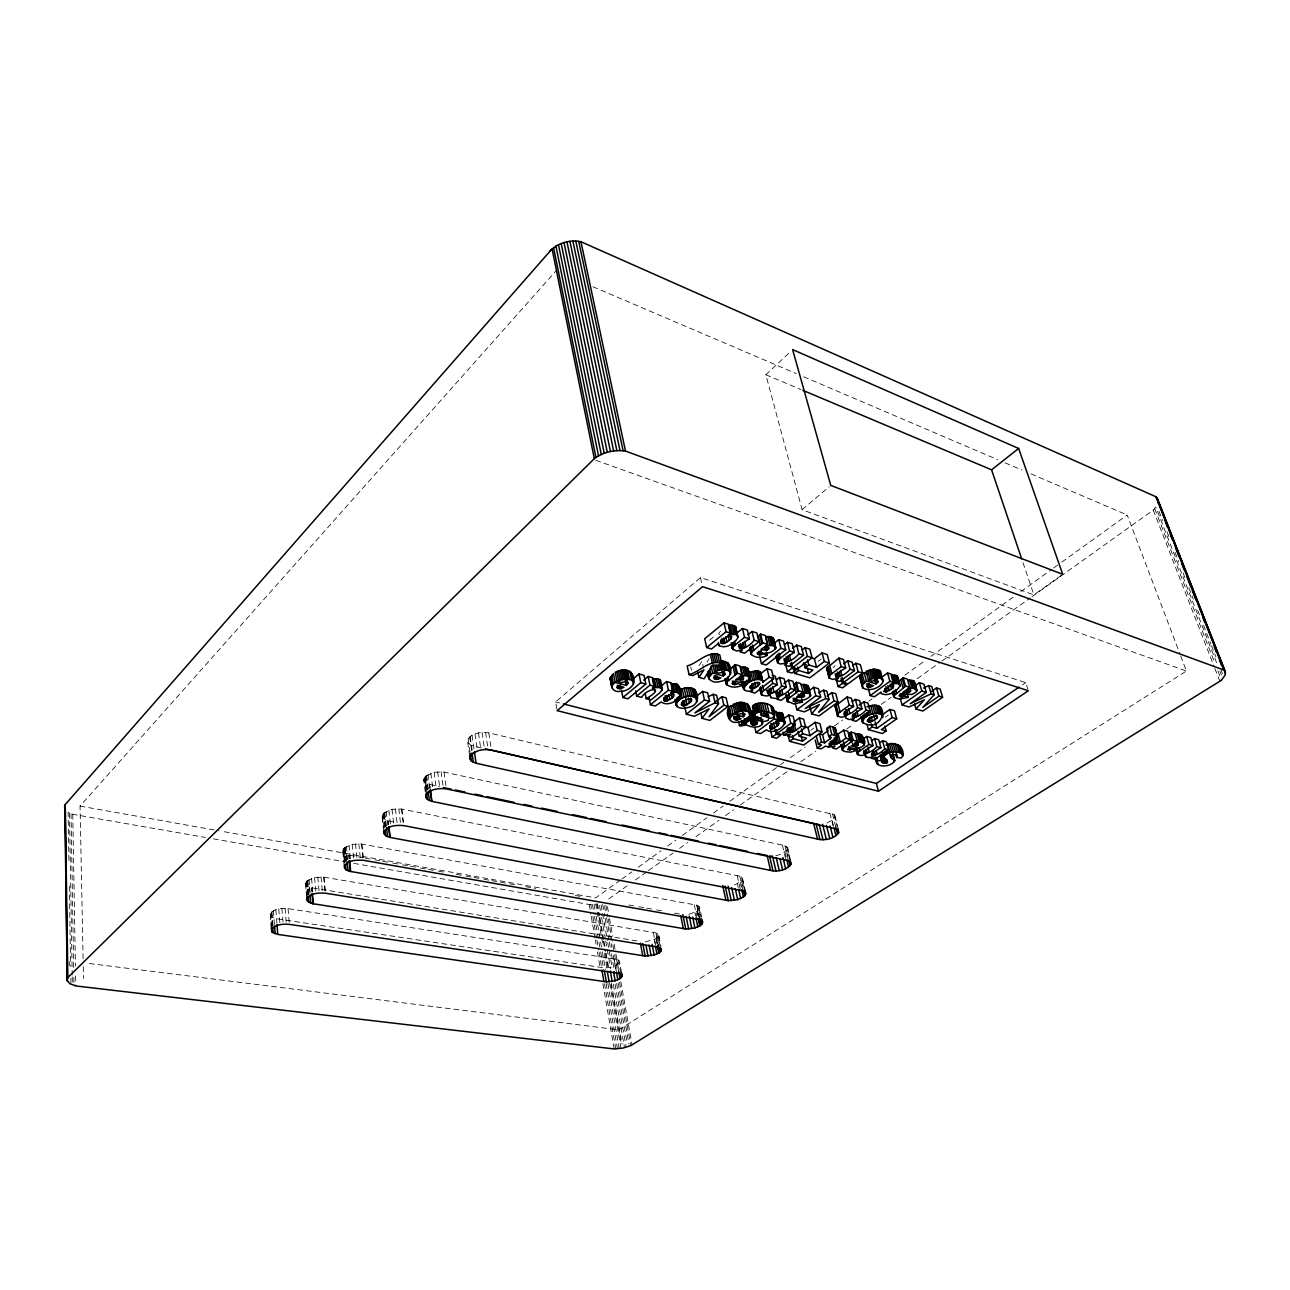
<?xml version="1.0" encoding="UTF-8"?>
<svg xmlns="http://www.w3.org/2000/svg" width="1290" height="1290" viewBox="0 0 1290 1290"><rect width="100%" height="100%" fill="white"/><g stroke="black" fill="none" stroke-linecap="round" stroke-linejoin="round"><path stroke-width="0.75" stroke-dasharray="5 3.75" d="M789.754 858.656L787.593 847.869L784.933 845.676L444.05 772.081L434.117 772.21L424.99 776.709L423.668 779.45L425.587 794.398M469.625 755.827L467.448 740.621C470.656 732.768 481.396 731.672 488.797 732.881L834.146 814.635L834.985 815.973L833.759 819.231L825.971 823.52M271.142 928.59L270.4 913.449C274.56 908.45 282.042 908.096 288.073 908.628L616.572 959.276L619.442 960.953L621.957 974.982M306.714 897.646L305.488 883.666L306.423 881.36L314.55 877.474L324.048 877.2L655.788 932.847L658.626 934.637L661.012 947.102M344.124 865.268L342.689 850.803L343.737 848.385L352.17 844.305L361.877 844.063L696.777 905.177L699.583 907.08L702.55 921.56M383.727 830.841L382.066 816.151L383.243 813.571L392.015 809.282L401.819 809.072L739.783 876.152L742.524 878.2L745.765 892.89M645.355 941.861L656.465 938.572L658.626 934.637M688.876 914.288L697.197 911.224L699.583 907.08M734.494 884.988L741.637 881.086L742.524 878.2M707.049 662.109L709 658.884M775.822 855.786L782.143 853.883L787.545 849.336M699.019 665.688L702.018 661.157L703.582 668.107M833.082 667.607L835.275 665.624M1031.984 596.722L1153.276 510.114L1155.856 507.131L1217.034 663.899M83.108 958.728L80.061 806.089L555.942 270.948M720.513 631.213L718.578 633.471L719.546 634.696M1061.122 575.469L1033.903 594.916L802.106 509.711L765.857 374.745L789.819 352.251M556.828 708.919L555.635 701.953L700.438 577.597L1025.744 682.62L1027.856 689.102M802.106 509.711L829.244 486.685M709.548 640.195L716.031 634.89M818.15 661.335L821.149 659.045M810.797 730.237L813.845 728.028M620.248 880.199L595.722 897.872L220.864 831.147M621.877 879.022L631.697 871.959M638.228 867.235L661.125 850.755M667.672 846.03L675.847 840.145M682.394 835.436L706.92 817.763M713.451 813.055L723.271 805.976M729.818 801.267L778.87 765.921M780.514 764.744L783.772 762.39M790.319 757.682L805.041 747.071M834.469 725.867L842.644 719.981M868.815 701.131L872.088 698.777M904.79 675.218L924.414 661.077M930.961 656.368L1014.359 596.286M1020.906 591.562L1051.979 569.18M1053.608 568.003L1060.154 563.295M1061.783 562.118L1127.202 514.984L1179.979 654.095M627.134 885.843L606.381 900.614M635.341 879.99L646.806 871.798M648.451 870.621L673.041 853.077M679.588 848.385L687.78 842.531M695.987 836.678L718.933 820.295M725.48 815.619L733.671 809.765M740.234 805.073L791.044 768.792M800.88 761.777L815.635 751.231M846.772 728.995L853.335 724.319M881.199 704.421L891.019 697.39M917.255 678.669L940.2 662.27M941.829 661.109L1030.339 597.899M885.279 717.192L888.326 715.031M1022.422 684.861L1025.744 682.62M1180.689 655.981L1186.397 671.026L618.813 1029.839L87.172 963.243M353.734 863.365L589.207 904.483L595.787 904.145L603.043 945.651M305.488 883.666L307.262 886.262L311.503 887.794L640.082 941.41M342.689 850.803L346.413 854.609L362.942 857.769M68.902 860.285L68.128 812.281L72.756 814.28L205.336 837.436M213.253 838.823L343.85 861.639M80.061 806.089L218.881 830.792M364.925 858.124L372.858 859.527M374.842 859.882L380.792 860.946M382.775 861.301L390.709 862.704M392.692 863.058L400.642 864.461M402.625 864.816L408.575 865.88M410.559 866.219L418.492 867.638M420.476 867.993L426.426 869.041M428.409 869.395L436.359 870.798M438.342 871.153L444.292 872.217M456.192 874.33L464.142 875.733M466.125 876.087L472.075 877.152M474.059 877.49L481.992 878.909M483.976 879.264L489.926 880.312M491.909 880.667L507.792 883.489M509.776 883.844L517.709 885.246M525.643 886.649L535.576 888.423M575.259 895.454L581.21 896.518M628.827 904.967L636.776 906.386M638.76 906.725L644.71 907.789M646.693 908.144L654.627 909.547M656.61 909.901L662.56 910.966M674.476 913.078L680.427 914.126M382.066 816.151L385.71 820.214L396.127 822.472M423.668 779.45L424.007 781.143L427.232 783.82L439.519 786.707M481.412 747.99L470.898 745.298L467.722 742.411L467.448 740.621M555.635 701.953L559.521 702.953M595.787 460.288L1186.397 671.026M765.857 374.745L801.009 389.548M592.916 286.735L796.269 373.616M803.67 376.777L997.783 459.708M1005.184 462.868L1021.825 469.979M1031.065 473.914L1127.202 514.984M270.094 914.836L271.932 917.271L276.528 918.754L601.462 967.468C607.622 968.338 615.943 967.726 619.651 962.13L619.442 960.953M1158.984 511.243L1162.645 520.579M1167.015 531.786L1169.208 537.382M1175.045 552.33L1178.689 561.666M1183.075 572.873L1185.252 578.468M1188.912 587.805L1193.282 599.012M1197.668 610.218L1199.845 615.814M1203.505 625.15L1210.794 643.823M1211.536 645.693L1215.906 656.9M1221.017 669.978L1222.468 673.702M1219.953 671.364L1221.404 675.089M1154.679 508.631L1214.986 663.431M1217.905 670.897L1221.533 680.217M1153.276 510.114L1214.164 666.672M1214.89 668.543L1219.969 681.588M1022.986 562.698L1033.903 594.916M834.985 815.973L838.355 829.244M834.146 814.635L837.033 826.019M832.389 813.651L836.243 828.841M832.147 820.569L833.566 826.229M829.873 813.087L833.227 826.39M787.593 847.869L790.689 860.914M786.707 846.611L790.238 861.543M786.545 850.916L788.303 858.366M784.933 845.676L788.013 858.769M785.029 852.206L786.336 857.786M782.417 845.16L785.933 860.14M700.438 577.597L702.099 584.87M742.54 879.587L744.959 890.6M741.573 877.023L744.814 891.729M741.637 881.086L743.25 888.423M739.783 876.152L743.024 890.89M740.202 882.295L741.411 887.794M737.283 875.684L740.524 890.423M690.747 666.93L691.505 670.397M737.445 883.908L738.235 887.568M698.583 905.983L701.567 920.463M698.841 909.821L700.325 917.045M696.955 905.257L699.938 919.754M696.777 905.177L699.76 919.673M697.487 910.982L698.97 918.19M697.197 911.224L698.293 916.642M696.777 911.466L697.503 915.062M694.294 904.742L697.261 919.27M694.842 912.514L695.584 916.11M658.771 935.879L660.141 943.006M657.61 933.589L659.996 946.086M658.029 937.233L659.045 942.571M658.69 947.199L655.965 932.928L658.513 947.134M656.465 938.572L657.481 943.893M656.062 938.781L657.078 944.119M653.321 932.46L656.046 946.747M654.224 939.797L654.885 943.345M618.394 959.97L620.893 974.014M607.429 906.548L609.186 916.432M609.541 918.415L612.718 936.218M614.121 944.119L615.54 952.036M615.894 954.019L618.7 969.838M620.829 981.706L632.1 1045.013M616.572 959.276L619.071 973.337M605.832 905.241L607.945 917.109M608.3 919.077L614.266 952.697M614.621 954.681L617.442 970.499M619.539 982.367L630.794 1045.642M614.121 958.905L616.62 972.999M604.478 905.87L606.219 915.755M606.574 917.738L611.831 947.392M613.234 955.293L616.04 971.112M618.152 982.98L629.004 1044.271M602.656 904.467L604.752 916.335M605.107 918.319L608.944 940.055M609.299 942.039L611.041 951.907M611.396 953.89L614.54 971.676M616.636 983.544L627.117 1042.836M601.108 905L607.38 940.571M607.719 942.538L612.25 968.242M615.04 984.044L626.198 1047.303M599.479 905.435L601.221 915.319M601.575 917.303L605.397 939.039M605.736 941.023L610.605 968.693M613.379 984.496L624.505 1047.738M597.48 903.838L599.544 915.707M599.898 917.674L603.704 939.41M604.059 941.394L605.784 951.278M606.139 953.245L608.912 969.064M611.331 982.899L622.07 1044.174M596.754 903.774L598.818 915.594M599.157 917.561L602.962 939.233M603.301 941.2L605.026 951.053M605.365 953.02L608.122 968.774M610.88 984.544L621.119 1042.965M604.413 953.552L607.187 969.37M609.606 983.206L621.006 1048.431M594.093 904.355L595.819 914.239M596.157 916.223L602.011 949.827M602.349 951.81L605.462 969.596M607.864 983.432L619.232 1048.673M592.416 904.483L594.126 914.368M594.48 916.351L600.318 949.972M600.656 951.956L603.752 969.741M606.155 983.593L617.491 1048.851M590.788 904.532L591.465 908.482M592.836 916.4L596.609 938.169M596.947 940.136L598.657 950.037M599.012 952.004L602.091 969.806M604.494 983.657L615.798 1048.931M589.207 904.483L590.917 914.384M591.255 916.368L595.013 938.136M595.351 940.104L596.044 944.07M597.415 951.988L600.14 967.806M602.881 983.641L614.169 1048.947M488.797 732.881L491.377 750.006M485.572 732.414L488.136 749.554M482.041 732.43L484.572 749.587M478.445 732.946L480.96 750.103M475.026 733.913L477.542 751.07M472.043 735.268L474.526 752.425M470.205 736.558L472.672 753.699M469.689 736.913L472.156 754.053M468.125 738.735L470.028 752.054M444.05 772.081L446.324 788.916M441.083 771.662L443.325 788.513M437.616 771.71L439.858 788.577M434.117 772.21L436.343 789.077M430.828 773.145L433.021 790.012M429.715 784.643L430.183 788.367M429.506 784.562L429.989 788.287M427.957 774.419L430.134 791.286M426.555 775.322L428.731 792.173M426.2 775.645L428.377 792.495M425.716 775.983L427.877 792.834M425.394 776.354L427.554 793.205M424.99 776.709L427.151 793.56M425.216 782.627L426.168 790.077M424.249 777.693L426.409 794.527M401.819 809.072L403.367 821.956M401.577 809.056L403.56 825.616M398.803 808.733L400.771 825.294M395.417 808.798L397.368 825.374M392.015 809.282L393.95 825.874M388.822 810.185L390.741 826.761M388.258 820.956L388.677 824.616M387.968 820.908L388.387 824.552M386.065 811.41L387.968 827.987M384.726 812.249L386.629 828.825M384.388 812.555L386.291 829.115M383.936 812.877L385.823 829.438M383.63 813.232L385.517 829.793M383.243 813.571L385.13 830.131M382.566 814.49L384.243 829.212M382.453 817.715L383.485 826.89M361.877 844.063L363.409 858.527M361.539 844.031L363.264 860.301M358.797 843.741L360.523 860.027M355.492 843.821L357.185 860.124M352.17 844.305L353.847 860.607M349.074 845.16L350.751 861.462M349.042 855.302L349.413 858.898M348.655 855.238L349.026 858.834M346.43 846.321L348.074 862.623M346.413 854.609L346.962 860.011M345.139 847.143L346.784 863.429M344.833 847.417L346.478 863.703M344.382 847.724L346.026 864.01M344.108 848.062L345.752 864.348M344.398 853.577L345.123 860.785M343.737 848.385L345.381 864.655M343.108 849.255L344.736 865.525M343.124 852.287L344.027 861.301M324.048 877.2L325.548 893.196M323.709 877.168L325.209 893.18M321.033 876.91L322.516 892.922M317.775 877.006L319.259 893.035M314.55 877.474L316.002 893.519M311.551 878.313L312.986 894.341M311.89 887.859L312.244 891.842M311.503 887.794L311.858 891.777M308.987 879.425L310.406 895.454M309.278 887.214L309.632 891.196M307.762 880.183L309.181 896.211M307.471 880.457L308.891 896.469M307.036 880.748L308.455 896.76M306.778 881.07L308.197 897.082M306.423 881.36L307.842 897.372M305.843 882.199L307.262 898.195M288.073 908.628L289.363 924.366M285.106 908.37L286.38 924.124M281.913 908.482L283.187 924.253M278.769 908.95L280.011 924.72M275.85 909.74L277.076 925.511M273.383 910.821L274.593 926.575M271.932 911.804L273.141 927.558M271.513 912.078L272.722 927.816M271.271 912.369L272.48 928.123M270.4 913.449L271.448 927.22M83.253 966.678L83.495 978.465M72.756 814.28L75.433 965.984M75.61 975.966L75.788 985.947M71.047 813.7L73.675 967.516M73.852 977.498L73.982 985.495M69.499 813.039L72.192 974.95M72.224 976.949L72.353 984.947M69.321 886.294L70.627 966.323M70.821 978.32L70.918 984.318M69.321 961.598L69.386 965.597"/><path stroke-width="1.5" d="M767.228 655.368C762.487 658.206 754.731 658.4 751.054 653.966L752.199 651.595L762.729 642.823L760.6 634.083L765.293 635.519L767.437 644.242L765.389 646.113C786.481 642.452 769.437 658.577 758.81 651.547L757.214 652.982C756.908 655.626 761.729 654.981 763.18 653.756L767.228 655.368L766.389 651.901M801.59 698.809L802.444 702.163L798.639 700.712L793.124 701.131L794.592 698.745C804.347 705.05 821.053 690.327 800.961 693.746L802.961 692.037L798.558 690.779L796.43 682.329L800.832 683.603L803.38 693.133M631.858 675.17L631.89 673.686C628.375 668.333 620.184 669.671 615.217 672.284L616.926 681.039L621.296 682.507L626.44 681.588L628.069 682.829L626.263 685.377L615.153 682.41C608.461 685.877 613.605 692.682 619.555 691.359C628.762 691.779 638.566 683.474 631.89 673.686M754.844 727.528L756.021 732.494L760.358 733.639L766.47 729.818C772.113 734.494 782.885 728.802 784.981 722.529L782.869 720.9L778.16 720.997L776.145 712.693L781.901 712.999L782.562 715.966M886.085 745.168C894.486 739.75 907.515 748.41 901.533 757.956L896.647 757.504L897.324 755.843C891.664 751.925 887.214 757.407 894.728 760.278C893.196 766.663 874.862 768.824 877.458 760.6L876.603 757.424M791.076 864.252L790.238 861.543L788.464 860.64L446.324 788.916C439.422 788.045 428.667 788.641 425.813 796.269L427.361 799.397L431.876 801.38L770.549 870.395C777.58 871.895 786.674 870.379 791.076 864.252L790.19 860.527M802.444 702.163L793.673 703.921L787.174 701.002L788.335 698.825L798.558 690.779M747.942 634.712L752.006 631.455L756.875 632.938L759.004 641.694L744.556 653.208L740.025 651.853L742.443 649.918L736.461 650.999L732.381 648.709L733.865 646.016L744.54 637.308L749.474 638.808L747.362 630.036L742.443 628.52L737.816 632.277M741.186 720.352L741.96 723.69L743.798 724.238L750.764 719.868L760.729 720.949L762.954 719.901L754.65 716.176L752.65 706.033C757.166 701.228 770.759 702.244 772.259 708.178M738.686 722.255L739.46 725.593L740.637 726.012L746.716 724.948C751.409 727.641 759.359 728.528 762.777 723.513L762.068 721.965L768.147 720.513L768.63 718.175C775.822 719.514 775.919 711.887 772.581 707.097M855.415 734.252C857.382 733.768 863.171 733.8 861.881 737.058M841.257 745.685L842.322 750.151L845.45 751.683L850.707 752.151L856.254 750.457L852.771 749.184L847.595 749.603L849.078 747.442C856.608 750.087 870.702 747.184 862.204 735.945M707.839 672.122C706.469 679.862 713.563 683.797 720.223 681.459C729.189 680.233 734.316 671.251 728.157 663.125L720.465 660.738L722.448 669.397L728.882 670.736L730.688 673.041M838.694 832.695L837.984 829.809L836.243 828.841L491.377 750.006C483.944 748.845 473.204 749.893 469.899 757.73L471.334 761.084L476.058 763.229L817.505 839.081C824.794 840.774 834.114 838.968 838.694 832.695L837.726 828.906M729.463 719.094L733.139 714.047L743.201 716.74L745.136 714.37L743.75 713.225L738.847 714.112L734.929 712.79L732.994 704.356L740.621 702.244L747.926 704.404C755.585 714.837 745.894 722.207 736.332 722.303C727.77 723.755 724.029 709.452 731.204 705.63L734.558 706.533M728.689 664.398L730.527 674.509M882.167 752.07L883.376 757.875C889.923 760.116 887.697 765.583 881.892 762.148L880.635 754.376M1157.904 502.713L1157.92 500.02L1155.937 496.731L580.952 241.746C569.809 239.44 557.361 242.988 549.621 251.453M907.273 694.068L908.208 697.374L904.693 695.939L901.21 696.906L899.049 695.874L900.952 693.988L911.917 694.455L915.997 692.214L916.964 690.36L913.965 681.056L907.628 680.153M748.232 706.936L748.394 705.566M897.195 678.782L896.873 675.654L891.18 675.283L893.535 683.635L898.227 683.555L900.146 685.28C897.405 691.553 887.746 696.987 881.167 693.472L881.022 692.037L874.41 696.793L870.218 695.568L868.396 688.925M697.455 699.857C692.811 692.698 678.185 696.906 676.041 704.727C678.185 709.726 685.716 708.484 689.908 707.017C697.761 705.001 699.486 697.019 695.326 690.311C690.989 685.925 683.458 687.731 678.653 690.505M694.891 693.52L695.326 690.311M916.964 690.36L913.401 688.279L907.628 689.053L909.724 687.344L905.596 686.087L893.567 696.213L895.631 698.132L899.549 699.115L908.208 697.374M854.496 670.623L839.919 681.426L835.743 680.185L838.21 678.363L832.469 679.411L829.035 677.863L826.68 668.123L838.935 658.094L843.45 659.48L845.74 667.962C824.778 679.846 841.741 679.669 849.997 669.252L854.496 670.623L852.19 662.141L847.707 660.77L843.628 663.834M748.974 672.783L757.391 670.816L760.616 672.122L760.761 673.654L767.066 668.752L771.597 670.074L773.694 678.621L754.94 693.053L750.651 691.843L752.683 690.279C747.071 693.327 740.912 689.215 742.234 682.346M773.694 678.621L769.146 677.298L762.825 682.184L760.907 672.832M830.292 741.347L831.131 744.588L828.857 743.975L837.581 736.671L835.227 728.044L832.663 726.802L829.68 726.286L826.696 728.431L828.809 736.59L831.453 737.606L824.6 742.846L821.504 742.024L818.392 744.249L816.328 736.122M1156.84 497.682L1225.097 671.235L1225.258 674.767L1221.533 680.217L630.794 1045.642L622.764 1048.125L614.169 1048.947L75.788 985.947L69.676 983.625L67.112 980.303L65.226 804.557L551.475 249.534M883.376 681.072L879.651 670.478L873.782 669.188L866.025 671.348L868.331 679.749L877.523 677.605L882.005 678.863L883.376 681.072C880.49 688.15 869.654 691.924 862.913 688.038L860.091 676.815L864.106 672.654L867.912 673.815M868.331 679.749L872.024 681.152L876.958 680.265L878.184 681.459L875.958 683.91L866.412 681.056L862.381 685.184L862.913 688.038M759.778 687.828L761.938 695.165L766.599 695.987L770.194 695.1L770.872 697.648L775.435 698.454L778.886 697.551L776.774 699.148L781.063 700.357L795.075 689.779L792.947 681.313L788.529 680.04L783.869 683.587M880.683 674.122L880.699 671.477M709 677.298L712.644 672.993L723.239 675.992L724.964 674.38L723.738 672.187L718.627 673.106L714.499 671.639L712.935 664.705M762.971 681.378L762.68 680.685C756.198 676.944 745.41 682.233 743.83 689.166M861.93 708.919C841.709 720.175 858.027 719.643 865.977 710.081L870.121 711.258L856.028 721.336L852.013 720.223L854.157 718.691L849.191 719.562L845.837 718.175L846.03 716.401L840.919 717.256L837.42 715.853L835.243 706.098L847.062 697.003L851.4 698.261L853.609 706.533C833.34 717.724 849.755 717.498 857.624 707.678L861.93 708.919L859.688 700.663L855.383 699.422L852.271 701.679M882.828 715.773C877.152 710.419 863.929 714.692 862.446 722.255C883.118 735.542 892.874 696.987 866.88 706.92M880.554 707.581L882.586 717.708M678.169 687.441L677.169 684.264L670.994 683.894M649.031 697.874L650.434 704.743L655.191 706.001L661.286 701.921C669.591 708.436 687.07 696.326 678.411 685.587M774.613 715.45C769.711 711.241 759.875 709.468 754.618 714.418L754.65 716.176M659.416 682.862L660.577 680.926L659.561 679.459L652.434 678.927L654.207 687.602L652.288 688.296L654.578 686.425L652.788 677.75L648.177 676.492L643.758 680.136M645.177 693.472L646.226 698.648L651.015 699.922L659.706 692.859L662.367 689.586L660.367 680.136M738.106 637.212C735.026 643.646 724.174 650.225 718.062 644.565L718.046 643.694L711.532 648.983L706.694 647.564L704.711 638.76L724.029 622.876L728.64 624.296L730.704 633.132L728.447 634.97L735.671 634.293L738.106 637.212L735.59 626.634L732.043 625.166L728.431 625.505L730.495 634.341M741.266 681.733L742.072 685.151L738.041 683.635L734.478 684.651L731.994 683.539L733.72 681.555L743.508 682.539L749.554 679.717L750.28 677.782L748.232 669.188L745.652 667.301L740.476 667.124L743.346 679.33L735.735 679.975C736.832 677.75 745.507 675.428 743.346 679.33M773.371 640.308C774.548 636.502 768.227 636.18 765.76 636.744L767.905 645.468M804.557 696.036C804.25 692.73 798.155 695.552 796.623 697.213L803.993 696.584L803.702 692.666M611.815 687.86L610.106 677.976L613.46 673.654L615.153 682.41M750.28 677.782L746.12 675.573L740.041 676.363L742.008 674.573L739.992 665.962L735.348 664.624L737.364 673.251L727.221 681.636L726.157 683.894C729.898 688.086 737.38 687.893 742.072 685.151M858.527 744.927L856.721 743.588L851.061 746.055L857.963 745.427L857.657 741.702M621.474 977.417L621.957 974.982L619.071 973.337L289.363 924.366C283.316 923.866 275.818 924.221 271.61 929.187L271.819 931.832L277.753 934.395L606.3 981.835L615.12 980.803L619.99 978.675L621.474 977.417L620.845 973.918M900.114 749.103L900.549 746.7M660.754 951.456L661.367 948.892L658.513 947.134L325.548 893.196C319.469 892.825 309.261 892.664 306.891 899.646L308.681 902.21L312.922 903.71L645.145 956.035L654.143 954.987L659.19 952.778L660.754 951.456L660.077 947.892M842.096 748.909L853.174 740.234L857.237 741.331L855.286 742.895L860.833 742.153L864.365 744.007M1224.468 670.252L625.489 451.081C614.685 449.452 603.123 452.129 594.319 458.66L67.886 977.578L67.112 980.303M701.808 924.269L702.55 921.56L699.76 919.673L363.603 860.333C357.249 859.817 346.849 859.85 344.301 867.074L346.026 869.799L350.3 871.427L685.748 929.01L694.923 927.962L700.148 925.656L701.808 924.269L700.696 918.851M784.352 644.742L787.464 642.307L792.189 643.758L794.382 652.418L789.641 650.982L780.305 658.239L777.354 662.044L779.934 663.995L787.11 663.189L784.675 665.076L789.029 666.366L803.541 655.191L801.332 646.564L796.639 645.129L792.576 648.29M744.862 895.744L745.765 892.89L743.024 890.89L403.802 825.632C397.175 824.987 386.613 825.261 383.936 832.679L385.581 835.614L389.87 837.371L728.318 900.678L737.687 899.63L743.411 896.953L744.862 895.744L743.653 890.245M883.473 756.843C887.585 751.393 897.695 749.845 902.774 754.634M845.74 667.962L841.225 666.591L830.421 674.767L829.035 677.863M673.461 696.665L674.122 694.713L673.219 694.197L669.268 694.842L664.173 698.906L663.802 700.486L666.978 700.873L671.897 698.1L673.461 696.665L672.735 693.23M698.938 677.363L703.969 669.849L692.649 675.605L689.07 674.606L687.167 665.914C697.729 663.35 708.016 649.983 719.788 654.933L721.771 663.624L718.595 666.188L715.047 665.076L711.935 665.962L704.098 678.814L698.938 677.363L697.777 672.171M730.946 638.921L731.736 636.776L730.817 636.196L726.705 636.873L721.223 641.275L720.739 643.017L724.013 643.468L729.237 640.485L730.946 638.921L730.124 635.389M691.263 701.421C694.117 695.375 681.62 701.083 681.217 704.485L683.732 705.92L687.054 704.743L691.263 701.421L690.521 698.003M708.113 696.842L713.16 694.31L716.627 695.262L718.53 703.76L709.049 716.708L723.851 705.195L728.076 706.34L726.141 697.874L721.932 696.729L716.031 701.341M728.076 706.34L709.935 720.384L702.099 718.32L709.113 708.903L694.326 716.289L686.361 714.192L684.909 707.404M747.523 671.155L748.232 669.188M778.386 724.867L779.192 723.045C767.808 720.884 765.76 736.09 778.386 724.867L777.58 721.545M818.457 692.698L823.601 690.198L826.842 691.15L829.035 699.503L818.537 712.29L834.017 700.922L837.968 702.05L835.775 693.73L831.824 692.585L827.196 696.003M761.003 692.907L772.758 683.378L777.402 684.716L775.306 676.202L772.226 675.315M837.968 702.05L819.005 715.934L811.668 713.886L819.408 704.582L804.363 711.854L796.881 709.79L795.221 703.115M893.325 687.699L893.583 685.28L889.761 685.909L883.537 691.424L886.44 691.811L891.583 689.102L893.325 687.699L892.39 684.361M876.926 718.191C880.473 712.483 867.735 718.143 867.17 721.094L869.25 722.432L874.926 719.756L876.926 718.191L876.039 714.918M923.511 688.07L928.719 685.603L931.767 686.538L934.202 694.762L922.769 707.42L938.894 696.181L942.603 697.31L940.168 689.102L936.459 687.973L931.638 691.359M853.609 706.533L849.271 705.291L838.323 713.37L837.42 715.853M942.603 697.31L922.882 711.032L915.964 709L924.382 699.777L909.095 706.985L902.081 704.921L900.21 698.358M760.294 645.081L758.181 636.341L760.6 634.083M729.882 669.284L735.348 664.624M862.301 739.557L866.719 736.445L870.831 737.574L873.007 745.604L868.896 744.491L858.269 752.006L857.382 754.311L860.672 755.585L865.59 754.763L865.364 756.391L868.557 757.665L873.298 756.811L871.234 758.246L875.055 759.262L888.697 749.861L886.504 741.863L882.57 740.783L879.538 742.895M796.188 692.843L794.076 684.393L796.43 682.329M646.226 698.648C666.865 686.748 647.612 687.086 641.63 697.422L636.647 696.116L635.615 690.908M756.875 724.013C759.729 721.046 752.183 720.917 751.199 723.271L752.376 724.867L755.892 724.593L756.875 724.013L756.085 720.675M898.082 681.733L903.21 677.782L907.338 679.04L910.014 688.441M850.868 742.105L848.723 734.026L851.029 732.139L855.077 733.252L857.56 742.331M758.246 685.732C764.631 679.491 749.877 683.394 749.635 687.796L751.554 689.231L756.166 687.328L758.246 685.732L757.424 682.313M633.084 678.927L639.018 673.977L644.049 675.347L645.806 684.055L627.891 698.825L622.876 697.503L621.522 690.569M622.876 697.503L640.775 682.7L645.806 684.055M636.647 696.116L649.95 685.184L654.578 686.425M706.694 647.564L726.093 631.729L730.704 633.132M660.641 686.409L666.607 681.539L671.139 682.781L672.961 691.408L670.848 693.101L676.299 692.182L680.249 694.181M650.434 704.743L668.43 690.182L672.961 691.408M749.474 638.808C728.431 651.289 746.168 651.45 754.118 640.211L759.004 641.694M696.552 696.165L702.55 691.408L707.694 692.811L709.597 701.341L694.81 712.935L715.063 702.824L718.53 703.76M802.848 390.338L991.575 469.818L1018.632 448.452L1062.718 574.324L830.76 485.411L792.624 349.606L1018.632 448.452M772.791 644.371L778.773 639.647L783.546 641.114L785.723 649.789L766.196 665.027L761.423 663.624L759.746 656.723M686.361 714.192L704.453 699.938L709.597 701.341M761.423 663.624L780.95 648.338L785.723 649.789M794.382 652.418C773.371 664.608 790.738 664.608 798.849 653.756L803.541 655.191M802.283 649.983L805.17 647.741L809.83 649.16L812.055 657.755L797.526 668.881L792.866 667.494L791.576 662.351M776.483 679.83L779.595 677.443L784.191 678.782L786.303 687.264C766.018 698.97 782.917 698.664 790.641 688.505L795.075 689.779M787.416 671.687L791.657 668.43L796.317 669.8L792.076 673.058L787.416 671.687L785.707 664.834M792.866 667.494L807.395 656.352L812.055 657.755M777.402 684.716C757.037 696.342 774.065 696.358 781.692 685.941L786.303 687.264M793.947 670.01L794.801 673.428L798.655 670.494L808.54 673.428L812.926 670.107L805.105 667.769L803.799 662.641M811.249 657.836L814.361 658.787L822.053 652.917L827.164 654.481L829.422 663.028L809.814 677.831L794.801 673.428M805.105 667.769L808.765 664.979L816.586 667.317L824.31 661.48L829.422 663.028M739.46 725.593L741.96 723.69M808.943 690.843L813.651 687.312L818.473 688.715L820.65 697.1L805.17 708.565L825.777 698.567L829.035 699.503M756.021 732.494L774.258 718.853L778.402 719.981L776.37 711.661L772.242 710.516M778.402 719.981L776.274 721.562L778.16 720.997M852.625 665.672L855.851 663.27L860.301 664.64L862.623 673.074L848.03 683.829L843.579 682.507L842.241 677.46M784.256 718.401L788.754 715.047L793.157 716.256L795.221 724.529L781.659 734.51L777.241 733.349L776.435 730.043M796.881 709.79L815.812 695.713L820.65 697.1M838.113 686.554L842.37 683.41L846.82 684.732L842.563 687.86L838.113 686.554L836.339 679.83M843.579 682.507L858.173 671.735L862.623 673.074M772.146 737.106L776.112 734.187L780.531 735.348L776.564 738.267L772.146 737.106L770.565 730.511M777.241 733.349L790.802 723.335L795.221 724.529M783.852 735.348L790.625 734.381L788.109 736.235L792.125 737.283L805.702 727.366L803.622 719.127L799.381 717.966L793.866 722.045L795.898 730.285L794.301 731.349L787.787 732.462L783.852 735.348L783.046 732.059M795.898 730.285L801.445 726.222L805.702 727.366M804.267 726.528L807.943 727.528L815.119 722.287L819.924 723.609L822.02 731.801L803.702 745.023L789.593 741.315L787.98 734.768M789.593 741.315L793.189 738.702L802.493 741.153L806.589 738.202L799.236 736.235L798.01 731.317M799.236 736.235L802.654 733.752L810.007 735.719L817.215 730.495L822.02 731.801M881.505 677.379L887.552 672.977L891.535 674.202L893.889 682.555L891.6 684.216L893.535 683.635M870.218 695.568L889.907 681.346L893.889 682.555M859.059 705.211L863.736 701.841L867.88 703.034L870.976 714.418M821.504 742.024L819.424 733.881L822.52 734.72L828.261 730.591M828.809 736.59L831.808 734.445L837.581 736.671M815.199 739.992L817.247 748.103L821.504 745.072L818.392 744.249M836.613 735.139L843.741 730.14L847.82 731.253L849.965 739.364L836.339 749.006L832.485 747.99L835.017 746.201L828.39 747.136L832.324 744.346L838.726 743.234L845.885 738.251L849.965 739.364M831.131 744.588L828.019 746.797L825.503 746.136L821.182 748.877L817.247 748.103M914.481 686.232L919.383 682.732L923.914 684.119L926.333 692.375L910.224 703.711L931.138 693.827L934.202 694.762M882.279 714.805L889.89 709.419L894.421 710.726L896.711 718.869L881.409 729.608L886.149 730.93L884.795 726.06M902.081 704.921L921.802 691.005L926.333 692.375M867.074 724.77L868.396 729.64L872.137 727.012L876.877 728.334L892.18 717.579L896.711 718.869M871.605 740.718L874.636 738.606L878.716 739.734L880.909 747.749C861.333 758.375 877.103 757.585 884.763 748.797L888.697 749.861M886.149 730.93L882.408 733.542L868.396 729.64M873.007 745.604C853.367 756.166 869.218 755.666 876.813 746.636L880.909 747.749M563.408 703.937L876.394 783.449L1019.1 687.102M878.49 791.221L1028.388 690.731L702.518 586.692L557.135 710.661L878.49 791.221L876.394 783.449M739.396 719.352L740.912 718.514L735.365 717.03L734.058 718.82L736.558 720.03L739.396 719.352L738.622 715.998M768.647 716.74C767.179 709.806 751.377 715.821 768.647 716.74L767.84 713.386M767.34 649.966C773.403 646.29 762.197 646.322 760.907 649.886L767.34 649.966L766.486 646.484M689.07 674.606C699.664 672.042 709.984 658.722 721.771 663.624M908.95 692.504C914.981 689.15 904.435 689.312 903.081 692.472L908.95 692.504L907.999 689.199M616.926 681.039L626.408 678.814L631.584 680.12L633.632 682.41M714.499 671.639L722.448 669.397M734.929 712.79L743.991 710.661L748.7 711.854L750.377 713.967M620.99 688.731L624.005 687.28L617.878 685.651L616.701 687.586L620.99 688.731L620.313 685.232M717.804 679.33L720.868 677.895L715.031 676.25L713.709 678.169L717.804 679.33L717.014 675.879M870.395 687.119L873.475 685.732L868.218 684.168L866.896 686.651L870.395 687.119L869.476 683.781M654.207 687.602L659.819 687.554L662.367 689.586M748.797 711.516L753.279 711.209L755.263 719.562M801.235 684.716C803.46 684.2 809.54 684.345 808.33 687.893L810.475 696.294M880.199 754.747L883.489 755.36L885.649 763.277M877.458 760.6L882.36 760.729M772.549 856.141L769.566 856.044L773 870.927M485.314 748.877L819.263 824.665L823.004 839.774M443.438 787.529L451.29 789.174M455.209 789.996L465.013 792.06M474.833 794.124L482.67 795.769M486.604 796.591L514.065 802.364M523.869 804.412L531.722 806.073M541.526 808.121L557.216 811.426M572.921 814.716L586.644 817.602M590.562 818.424L606.268 821.73M621.957 825.019L649.418 830.792M659.222 832.84L667.075 834.501M670.994 835.323L698.471 841.08M708.274 843.144L716.127 844.789M720.046 845.611L747.507 851.384M757.311 853.448L767.131 855.512L770.549 870.395M826.696 728.431L828.115 728.769M737.364 673.251L742.008 674.573M803.073 663.915L806.363 664.898M762.729 642.823L767.437 644.242M744.169 682.378L743.056 681.942L743.846 685.345M753.521 708.436L752.36 706.968M835.985 708.242L835.017 706.872M827.293 669.913L826.584 668.817M735.59 626.634L736.026 628.407M65.258 809.62L64.5 806.589M835.227 728.044L837.484 737.219M610.122 679.121L610.605 680.12M1157.517 498.795L1225.452 672.332M1158.049 501.326L1225.5 673.509M1155.937 496.731L1223.565 669.413M1165.225 521.418L1167.418 527.029M1170.352 534.512L1172.545 540.123M1175.48 547.589L1179.141 556.941M1182.059 564.423L1184.252 570.035M1187.187 577.517L1190.847 586.869M1192.315 590.61L1195.975 599.963M1202.57 616.797L1204.763 622.409M1214.277 646.709L1216.47 652.321M1219.405 659.803L1221.598 665.414M727.56 710.709L727.899 711.629M991.575 469.818L1021.712 558.893M914.384 681.539L916.094 689.924M936.459 687.973L938.894 696.181M928.719 685.603L931.138 693.827M919.383 682.732L921.802 691.005M913.965 681.056L916.884 690.956M912.433 680.298L914.836 688.586M911.014 679.991L913.401 688.279M909.482 679.927L911.869 688.215M914.562 704.098L915.964 709M903.21 677.782L905.596 686.087M906.37 689.521L907.321 692.827M902.307 678.637L904.693 686.941M900.726 679.83L903.097 688.134M903.742 692.633L904.693 695.939M897.518 676.234L900.146 685.28M902.565 693.23L903.516 696.535M897.663 677.814L900.049 686.135M896.873 675.654L899.243 683.99M901.404 693.552L902.355 696.858M895.857 675.218L898.227 683.555M900.275 693.601L901.21 696.906M894.486 674.96L896.856 683.297M892.922 674.993L895.292 683.329M895.534 689.569L896.469 692.875M893.954 690.747L894.905 694.068M893.099 691.569L894.035 694.875M893.615 694.246L894.551 697.551M887.552 672.977L889.907 681.346M892.728 692.214L893.664 695.52M890.164 684.103L891.583 689.102M892.422 691.94L893.825 696.906M887.891 685.587L889.294 690.585M885.924 686.538L887.31 691.521M885.504 688.489L886.44 691.811M879.651 670.478L882.554 680.814M884.698 688.618L885.633 691.956M889.89 709.419L892.18 717.579M900.081 746.023L902.952 755.376M901.017 749.829L902.807 756.182M899.34 745.427L901.565 753.376M877.829 669.687L880.167 678.072M898.324 744.91L900.549 752.876M876.539 669.381L878.877 677.766M897.05 744.491L899.275 752.441M875.184 669.204L877.523 677.605M895.163 744.088L897.389 752.054M876.894 679.024L877.813 682.362M873.782 669.188L876.12 677.589M896.421 753.425L897.292 756.601M875.265 678.411L876.652 683.426M872.33 669.333L874.668 677.734M893.293 743.895L895.502 751.86M895.776 754.327L896.647 757.504M874.572 678.895L875.958 683.91M870.831 669.607L873.169 678.008M891.406 743.927L893.615 751.909M880.635 708.516L882.908 716.692M880.054 706.791L882.328 714.982M892.696 753.296L894.728 760.278M893.357 756.166L894.68 760.923M869.283 670.042L871.605 678.443M879.151 706.13L881.425 714.337M892.551 754.215L893.873 758.971M889.519 744.185L891.729 752.167M893.406 758.456L894.293 761.632M877.829 705.63L880.102 713.822M867.67 670.623L869.992 679.024M890.858 754.408L891.729 757.585M887.73 744.62L889.923 752.586M876.2 705.275L878.458 713.483M889.681 753.699L890.552 756.875M887.407 749.958L888.278 753.15M874.459 705.178L876.716 713.386M868.089 683.942L869.008 687.28M885.924 750.635L886.794 753.828M864.106 672.654L866.412 681.056M866.799 683.748L867.719 687.102M882.57 740.783L884.763 748.797M872.62 705.291L874.878 713.515M884.585 751.441L885.456 754.618M886.649 759.423L887.52 762.6M862.204 674.186L864.51 682.571M873.588 714.854L874.926 719.756M885.343 758.294L886.649 763.051M870.669 705.662L872.927 713.87M875.104 721.836L876.877 728.334M883.295 752.538L884.166 755.73M883.634 754.795L884.94 759.552M860.881 675.573L863.171 683.958M882.521 753.941L883.827 758.713M882.376 755.36L884.537 763.277M871.169 716.418L872.508 721.32M860.091 676.815L862.381 685.184M881.167 755.118L883.327 763.051M855.851 663.27L858.173 671.735M859.866 677.911L862.365 687.231M880.635 756.327L882.36 762.664M868.235 711.854L869.121 715.144M880.586 756.746L881.457 759.923M869.347 717.256L870.686 722.158M871.25 723.755L872.137 727.012M874.636 738.606L876.813 746.636M863.736 701.841L865.977 710.081M866.509 712.725L867.396 716.014M868.364 719.159L869.25 722.432M876.313 750.828L877.184 754.021M864.881 713.773L865.784 717.047M874.62 751.876L875.491 755.069M876.216 758.214L877.942 764.551M876.039 758.23L876.894 761.406M875.313 757.391L877.232 764.035M863.478 714.886L864.381 718.159M875.039 757.133L876.765 763.47M872.846 750.845L874.136 755.634M847.707 660.77L849.997 669.252M862.446 715.966L863.332 719.256M872.137 752.602L873.007 755.795M861.785 717.03L862.671 720.304M866.719 736.445L868.896 744.491M861.027 716.418L862.978 723.061M861.123 717.353L862.446 722.255M855.383 699.422L857.624 707.678M867.944 747.087L869.234 751.893M856.818 710.758L858.156 715.692M866.412 749.893L867.267 753.102M861.994 735.445L864.332 744.54M861.575 735.01L863.752 743.072M865.622 750.232L866.477 753.425M855.512 713.531L856.399 716.805M862.317 738.67L864.042 745.104M864.977 750.393L865.832 753.586M860.059 734.332L862.22 742.411M865.122 753.795L865.977 756.988M854.125 714.128L855.012 717.401M863.929 750.441L864.784 753.65M838.935 658.094L841.225 666.591M858.672 734.075L860.833 742.153M852.932 714.289L853.819 717.579M840.435 670.284L841.789 675.363M857.189 734.026L859.35 742.105M847.062 697.003L849.271 705.291M841.015 678.363L842.37 683.41M859.156 747.474L860.011 750.683M839.29 673.025L840.193 676.412M848.481 708.371L849.788 713.322M857.108 742.202L857.963 745.427M837.355 671.977L838.694 677.057M855.883 742.798L856.737 746.023M856.995 747.2L858.269 752.006M846.433 709.661L847.756 714.612M836.436 673.912L837.339 677.298M856.108 748.119L858.06 754.892M845.627 710.016L846.933 714.966M854.319 743.105L855.173 746.329M855.399 747.232L857.382 754.311M851.029 732.139L853.174 740.234M845.385 711.838L846.256 715.128M835.194 673.751L836.097 677.137M850.191 732.913L852.335 741.008M844.289 711.887L845.16 715.192M852.432 743.105L853.287 746.329M829.599 665.14L831.84 673.622M849.707 746.813L850.562 750.038M828.18 666.285L830.421 674.767M837.936 703.679L840.113 711.951M848.61 746.878L849.465 750.103M827.212 667.285L829.454 675.766M843.741 730.14L845.885 738.251M826.68 668.123L829.518 678.379M836.146 705.098L838.323 713.37M822.053 652.917L824.31 661.48M831.824 692.585L834.017 700.922M835.243 706.098L838.145 716.482M843.402 741.637L844.676 746.475M842.37 744.346L843.225 747.571M841.37 744.298L843.063 750.748M838.21 734.107L840.322 742.202M840.774 744.701L842.322 750.151M834.678 727.592L838.726 743.234M823.601 690.198L825.777 698.567M832.663 726.802L834.775 734.961M835.549 737.477L837.226 743.959M814.361 658.787L816.586 667.317M834.211 737.928L835.888 744.411M833.453 739.75L834.711 744.604M829.68 726.286L831.808 734.445M832.727 741.331L833.566 744.572M831.486 741.089L832.324 744.346M829.518 735.477L830.357 738.735M805.17 647.741L807.395 656.352M807.443 659.851L808.765 664.979M813.651 687.312L815.812 695.713M807.234 668.301L808.54 673.428M822.52 734.72L824.6 742.846M808.362 686.103L810.733 695.665M807.879 685.619L810.039 694.036M796.639 645.129L798.849 653.756M806.218 684.861L808.362 693.278M815.119 722.287L817.215 730.495M804.718 684.555L806.863 692.972M809.975 707.243L811.668 713.886M803.138 684.474L805.266 692.907M797.784 667.075L798.655 670.494M803.138 693.23L803.993 696.584M835.662 826.777L837.581 834.34M801.848 693.875L802.702 697.245M787.464 642.307L789.641 650.982M800.203 694.197L801.042 697.568M834.05 828.132L835.952 835.678M807.943 727.528L810.007 735.719M789.367 654.917L790.673 660.077M795.575 683.184L797.704 691.634M790.367 663.286L791.657 668.43M798.171 694.197L799.026 697.551M787.771 655.997L789.061 661.157M830.083 826.1L832.921 837.436M786.255 656.658L787.561 661.818M796.639 697.954L797.494 701.309M795.479 698.277L796.317 701.631M785.304 658.626L786.158 662.076M826.455 825.407L829.76 838.613M794.318 698.341L795.156 701.696M799.381 717.966L801.445 726.222M784.014 658.464L784.868 661.915M801.429 728.818L802.654 733.752M778.773 639.647L780.95 648.338M793.14 698.148L793.979 701.502M788.529 680.04L790.641 688.505M801.267 736.251L802.493 741.153M822.601 824.31L826.358 839.419M779.015 653.062L780.305 658.239M788.577 692.585L789.835 697.632M773.613 638.953L775.774 647.661M777.612 654.256L778.902 659.432M773.339 638.34L775.79 648.322M787.497 695.455L788.335 698.825M772.823 637.808L775.532 648.999M776.661 655.288L777.951 660.464M786.271 694.601L788.335 702.357M776.145 656.159L778.144 663.173M785.949 695.262L787.529 701.696M776.064 656.868L777.628 662.641M785.916 695.955L787.174 701.002M771.033 636.954L773.194 645.661M792.673 724.754L794.301 731.349M816.248 824.552L819.972 839.661M769.437 636.599L771.597 645.322M779.595 677.443L781.692 685.941M788.754 715.047L790.802 723.335M791.592 727.141L792.802 732.091M781.611 689.328L782.853 694.391M792.382 735.413L793.189 738.702M767.76 636.502L769.904 645.226M790.222 727.608L791.447 732.543M813.78 823.955L817.505 839.081M779.853 690.505L781.111 695.584M789.029 727.802L790.238 732.752M787.851 727.77L789.077 732.72M778.854 692.827L779.692 696.197M786.981 729.173L787.787 732.462M777.209 691.311L778.451 696.374M782.949 714.225L784.981 722.529M782.611 713.547L784.965 723.335M781.901 712.999L784.594 724.254M776.435 692.827L777.257 696.213M764.744 646.838L765.599 650.305M775.838 692.585L776.677 695.971M780.837 712.596L782.869 720.9M771.92 679.975L772.758 683.378M779.434 712.354L781.466 720.675M772.678 686.78L773.919 691.875M759.729 635.019L761.858 643.758M777.87 712.386L779.886 720.707M767.066 668.752L769.146 677.298M770.63 688.134L771.872 693.214M761.132 650.918L761.971 654.385M770.227 690.198L771.049 693.585M759.907 651.273L760.745 654.74M769.114 688.683L770.34 693.762M770.049 694.262L770.872 697.648M768.372 690.44L769.195 693.827M772.355 706.533L774.564 715.982M758.665 651.321L759.52 654.804M771.743 705.969L774.274 716.514M775.58 721.239L776.79 726.206M767.486 690.311L768.308 693.697M773.452 715.515L774.258 718.853M766.857 690.037L767.679 693.44M770.646 705.372L772.678 713.741M752.006 631.455L754.118 640.211M773.452 722.658L774.645 727.625M774.919 729.237L776.112 734.187M760.616 672.122L762.825 682.184M759.907 671.558L761.971 680.104M762.422 685.28L763.648 690.376M766.97 704.13L769.001 712.499M752.473 645.048L753.731 650.289M758.778 671.106L760.826 679.653M771.565 723.577L772.758 728.544M770.711 723.851L771.904 728.818M757.391 670.816L759.439 679.379M770.324 725.641L771.114 728.963M750.941 646.355L752.199 651.595M760.649 686.764L761.874 691.859M764.599 703.55L766.615 711.935M767.179 713.58L767.969 716.918M769.582 725.657L770.372 728.979M755.892 670.768L757.94 679.33M761.132 691.763L761.938 695.165M766.163 713.628L766.953 716.966M750.119 647.257L751.377 652.482M749.796 647.967L751.441 654.723M759.923 689.408L761.132 694.488M765.696 713.451L766.502 716.788M749.796 648.741L751.054 653.966M762.422 703.211L764.438 711.596M764.615 713.112L765.422 716.466M754.279 670.929L756.327 679.491M763.68 712.87L764.486 716.224M760.471 703.082L762.471 711.467M742.443 628.52L744.54 637.308M752.554 671.316L754.602 679.878M754.956 682.216L756.166 687.328M744.733 641.469L745.975 646.725M761.019 712.08L761.81 715.418M758.73 703.195L760.729 711.58M750.78 671.929L752.812 680.491M753.263 683.329L754.473 688.441M743.121 642.581L744.378 647.822M760.987 717.434L761.777 720.771M757.198 703.469L759.181 711.87M761.584 720.997L762.374 724.319M759.939 717.627L760.729 720.949M751.699 683.926L752.909 689.037M747.958 668.607L751.006 681.346M742.024 645.016L742.863 648.515M747.426 668.091L750.054 679.056M755.827 703.889L757.81 712.274M748.748 676.299L749.554 679.717M750.748 685.812L751.554 689.231M757.778 716.821L758.568 720.175M740.186 643.516L741.428 648.757M754.634 704.404L756.617 712.806M745.652 667.301L747.684 675.896M748.377 678.991L749.184 682.426M753.602 705.066L755.585 713.451M734.784 625.972L736.88 634.793M739.267 645.097L740.089 648.596M756.101 716.45L756.891 719.788M744.088 666.978L746.12 675.573M738.654 644.807L739.476 648.306M733.591 625.473L735.671 634.293M746.539 680.314L747.345 683.748M752.65 706.033L754.618 714.418M788.754 860.237L790.06 865.816M742.427 666.898L744.459 675.492M755.101 721.255L755.892 724.593M732.043 625.166L734.123 634.003M745.023 681.62L745.83 685.038M751.715 711.161L753.683 719.514M786.787 859.64L788.529 867.09M753.586 719.933L754.763 724.932M734.429 641.291L735.252 644.807M730.317 625.182L732.398 634.019M743.508 681.104L744.717 686.232M750.216 711.258L752.183 719.61M752.779 721.707L753.553 725.044M742.814 682.2L744.024 687.328M741.25 676.589L742.056 680.024M747.926 704.404L749.893 712.806M733.043 642.517L733.865 646.016M742.266 681.362L744.265 689.892M749.006 710.29L749.796 713.644M751.602 721.529L752.376 724.867M746.733 703.437L750.764 719.868M783.014 857.592L785.626 868.75M750.603 721.11L751.393 724.448M732.091 643.581L732.913 647.08M732.414 646.371L733.236 649.87M739.541 676.911L740.347 680.346M748.7 716.918L749.474 720.255M731.188 642.726L732.688 649.338M731.559 645.21L732.381 648.709M744.782 702.695L746.749 711.113M747.539 717.434L748.329 720.771M728.012 635.196L729.237 640.485M743.427 702.405L745.394 710.822M779.966 858.737L782.578 869.879M734.526 665.511L736.525 674.138M746.523 718.095L747.297 721.433M724.029 622.876L726.093 631.729M742.04 702.244L743.991 710.661M733.026 666.785L735.026 675.396M745.475 719.191L746.265 722.545M725.738 636.841L726.963 642.13M744.814 718.691L745.991 723.706M740.621 702.244L742.572 710.661M743.056 712.918L743.846 716.273M744.104 719.03L745.265 724.029M776.241 857.64L779.273 870.653M734.897 681.152L735.687 684.587M742.427 713.386L743.201 716.74M743.766 720.868L744.54 724.206M739.154 702.373L741.105 710.806M723.706 637.889L724.932 643.178M733.688 681.217L734.478 684.651M743.024 720.9L743.798 724.238M742.266 720.771L743.04 724.109M723.19 639.953L724.013 643.468M732.446 681.007L733.236 684.426M737.67 702.663L739.622 711.08M728.157 663.125L730.156 671.768M772.984 857.995L776 871.008M721.916 638.356L723.142 643.629M726.883 662.076L728.882 670.736M736.139 703.082L738.09 711.5M721.513 640.114L722.336 643.646M720.771 639.985L721.578 643.5M724.835 661.254L726.834 669.913M734.591 703.647L736.525 712.08M727.915 676.944L728.705 680.378M737.171 716.498L737.944 719.852M723.416 660.932L725.399 669.591M735.784 716.676L736.558 720.03M718.433 642.404L719.24 645.919M726.431 678.185L727.221 681.636M721.965 660.754L723.948 669.413M724.174 670.929L724.964 674.38M726.27 680.153L727.447 685.312M734.462 716.498L735.236 719.852M725.641 679.04L726.431 682.491M725.383 679.475L726.56 684.619M724.964 678.734L726.157 683.894M731.204 705.63L733.139 714.047M733.559 716.079L734.332 719.433M723.11 672.025L723.9 675.492M722.045 670.816L723.239 675.992M717.595 654.111L719.594 662.818M719.739 664.334L720.933 669.542M729.479 707.114L731.398 715.515M728.302 708.452L730.221 716.853M715.611 653.707L717.595 662.415M718.175 664.64L719.369 669.832M728.56 712.386L729.334 715.74M727.657 709.645L729.414 718.337M716.595 665.076L717.772 670.284M713.773 653.659L715.756 662.367M714.966 665.688L716.16 670.881M712.048 653.933L714.015 662.641M721.932 696.729L723.851 705.195M715.579 676.041L716.353 679.491M710.387 654.449L712.354 663.157M714.176 675.847L714.966 679.298M711.08 666.059L712.644 672.993M709.693 669.381L710.855 674.573M708.484 670.816L709.645 676.008M713.16 694.31L715.063 702.824M707.726 672.525L709.274 679.443M702.55 691.408L704.453 699.938M744.959 890.6L745.781 894.26M741.815 889.632L743.411 896.953M700.986 713.257L702.099 718.32M695.439 692.391L697.31 700.938M738.638 889.39L740.637 898.55M694.633 689.457L696.503 698.019M696.019 698.632L696.761 702.05M693.52 688.763L695.391 697.326M691.988 688.215L693.859 696.777M735.3 888.649L737.687 899.63M690.166 687.844L692.021 696.407M731.688 887.568L734.478 900.372M688.247 687.715L690.118 696.294M686.28 687.844L688.134 696.423M688.279 697.954L689.376 703.082M728.092 886.101L731.253 900.743M684.232 688.215L686.07 696.793M685.587 697.922L687.054 704.743M725.157 886.02L728.318 900.678M682.216 688.812L684.055 697.39M684.151 700.518L685.248 705.63M722.722 885.52L725.867 900.194M680.362 689.569L682.2 698.148M682.636 700.809L683.732 705.92M677.976 684.845L680.314 695.052M679.282 692.601L680.007 696.036M681.588 702.357L682.313 705.775M679.024 692.214L680.491 699.067M677.169 684.264L679.008 692.875M675.976 683.813L677.814 692.424M678.201 696.745L678.927 700.18M580.952 241.746L625.489 451.081M674.46 683.555L676.299 692.182M676.895 697.938L677.621 701.357M672.8 683.587L674.622 692.198M675.976 699.083L676.702 702.518M578.71 241.327L623.102 450.758M675.96 701.454L677.057 706.581M675.444 700.212L676.17 703.631M674.944 699.599L676.315 705.727M671.364 685.619L672.816 692.52M575.824 241.053L620.022 450.581M670.816 692.956L671.897 698.1M666.607 681.539L668.43 690.182M668.704 694.471L669.784 699.615M572.889 241.053L616.862 450.662M666.785 695.439L667.865 700.599M665.898 695.729L666.978 700.873M665.076 695.874L666.156 701.034M569.906 241.294L613.653 450.968M664.656 697.6L665.366 701.034M663.915 697.487L664.64 700.922M660.287 681.797L662.076 690.44M659.561 679.459L661.367 688.118M658.029 678.879L659.819 687.554M566.939 241.811L610.46 451.532M656.191 678.556L657.981 687.231M654.32 678.572L656.11 687.247M564.02 242.552L607.3 452.306M701.889 919.238L702.631 922.85M654.191 688.102L654.901 691.569M561.198 243.536L604.236 453.306M699.341 919.996L700.438 925.414M698.664 918.448L700.148 925.656M698.245 918.674L699.728 925.881M648.177 676.492L649.95 685.184M695.955 917.916L697.793 926.93M558.489 244.761L601.285 454.499M692.73 917.158L694.923 927.962M555.942 246.164L598.528 455.886M689.247 916.077L691.795 928.687M553.604 247.777L595.948 457.45M639.018 673.977L640.775 682.7M552.104 249.018L594.319 458.66M686.103 916.432L688.65 929.058M682.845 914.578L685.748 929.01M680.781 915.932L683.313 928.574M631.229 672.413L633.6 683.894M629.843 671.364L631.584 680.12M627.666 670.558L629.407 679.298M626.182 670.22L627.908 678.975M627.214 680.282L627.891 683.764M624.666 670.058L626.408 678.814M625.86 679.637L626.892 684.877M623.151 670.042L624.876 678.798M625.231 680.153L626.263 685.377M621.603 670.171L623.312 678.943M620.038 670.478L621.748 679.233M618.442 670.913L620.151 679.685M616.846 671.526L618.555 680.282M618.845 685.409L619.523 688.892M617.41 685.216L618.087 688.699M611.766 675.234L613.46 683.99M610.654 676.686L612.347 685.425M610.106 677.976L611.944 687.102M658.11 945.441L659.464 952.536M657.819 945.667L659.19 952.778M657.416 945.893L658.771 952.988M655.562 946.892L656.916 953.987M652.127 944.345L654.143 954.987M649.096 945.054L651.095 955.696M646.016 945.409L648.015 956.051M642.823 943.603L645.145 956.035M640.404 943.183L642.726 955.632M621.522 972.644L622.151 976.143M618.749 971.676L619.99 978.675M616.572 972.854L617.813 979.836M613.588 972.063L615.12 980.803M610.315 970.999L612.153 981.48M607.3 971.354L609.122 981.851M604.478 971.338L606.3 981.835M602.075 970.967L603.897 981.464M474.414 751.876L476.058 763.229M471.979 752.876L473.349 762.342M470.253 753.489L471.334 761.084M469.625 755.698L470.157 759.504M430.425 790.222L431.876 801.38M430.231 790.141L431.666 801.316M428.183 791.27L429.376 800.574M426.409 791.947L427.361 799.397M425.668 794.205L426.151 797.929M388.887 826.438L390.161 837.42M388.806 828.212L389.87 837.371M386.548 827.551L387.597 836.694M384.952 830.115L385.581 835.614M383.904 830.567L384.323 834.243M349.59 860.704L350.686 871.492M349.203 860.64L350.3 871.427M347.139 861.817L348.058 870.814M345.478 864.397L346.026 869.799M344.382 864.913L344.753 868.525M312.422 893.825L313.309 903.774M312.035 893.76L312.922 903.71M309.987 895.179L310.697 903.145M308.149 896.227L308.681 902.21M307.02 897.018L307.375 901.017M276.995 924.624L277.753 934.395M274.56 925.994L275.173 933.831M272.69 927.075L273.141 932.96M271.529 927.913L271.819 931.832M65.226 804.557L67.886 977.578M64.742 805.573L67.37 981.19"/></g></svg>
